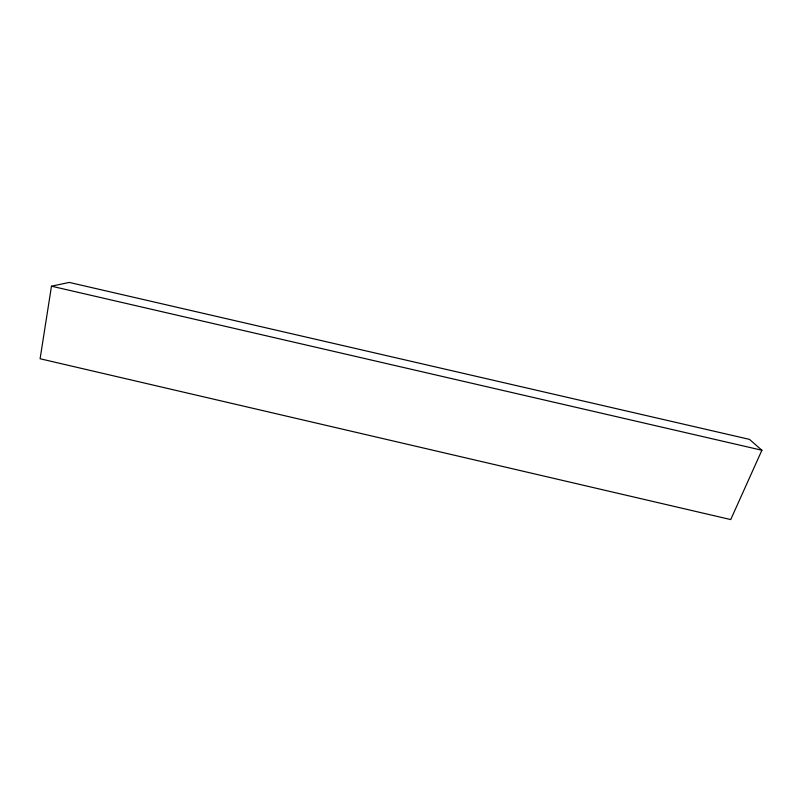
<?xml version="1.0" encoding="UTF-8"?>
<svg xmlns="http://www.w3.org/2000/svg" width="802" height="802" viewBox="0 0 802 802"><rect width="100%" height="100%" fill="white"/><g stroke="black" fill="none" stroke-linecap="round" stroke-linejoin="round"><path stroke-width="1.2" d="M51.478 286.184L40.1 358.755L730.722 519.576L761.9 450.253L749.479 439.376L69.273 282.424L51.478 286.184L761.9 450.253"/></g></svg>
